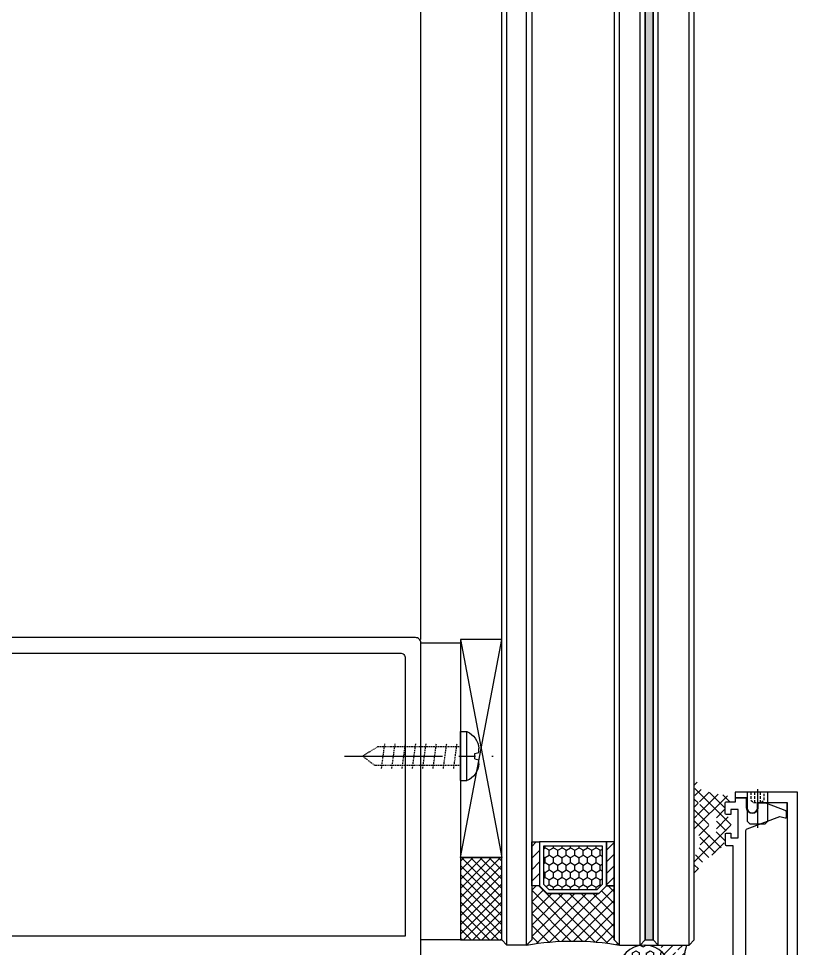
# Model space of a CAD drawing. Header units: millimetres. Extents: x 19684 to 58158, y -7929 to 13062.
# Drawn here: x 55696.6 to 55847.6, y -6690.3 to -6510.1 of the extents above; entities that cross this region are included whole.
import ezdxf

# ---------------------------------------------------------------- set-up
doc = ezdxf.new("R2010")
doc.units = ezdxf.units.MM
for name, pattern in [('ACAD_ISO04W100', [30, 24, -3, 0, -3]), ('CENTER2', [28.575000000000003, 19.05, -3.175, 3.175, -3.175]), ('CONTINOUS', [0]), ('DASHED', [0.75, 0.5, -0.25]), ('HIDDEN2', [0.1875, 0.125, -0.0625])]:
    doc.linetypes.add(name, pattern=pattern)
for name, color, linetype in [('01', 1, 'Continuous'), ('CASTFIX', 1, 'Continuous'), ('F-Alum', 4, 'Continuous'), ('F-Bolt', 32, 'Continuous'), ('F-center', 6, 'ACAD_ISO04W100'), ('F-dashed line', 8, 'DASHED'), ('F-Glass', 5, 'Continuous'), ('F-Misc', 1, 'Continuous'), ('F-seslants', 8, 'Continuous'), ('F_MISC', 8, 'Continuous'), ('HAT', 155, 'Continuous'), ('Hatch', 8, 'Continuous'), ('PJ', 4, 'Continuous'), ('TC', 4, 'Continuous')]:
    doc.layers.add(name, color=color, linetype=linetype)
doc.layers.add('A-ANNO-SYMB', color=7, linetype='Continuous', lineweight=25)

# ---------------------------------------------------------------- blocks, each defined once
blk = doc.blocks.new('A$C08103915')
at = {"layer": 'Hatch'}
h = blk.add_hatch(dxfattribs=at)
h.set_pattern_fill('M_GASKET-PISA', color=256, style=0, pattern_type=2)
h.set_pattern_definition([(45, (45.74999999999977, 8.999999999998408), (-1.060660171779821, 1.060660171779821), []), (135, (45.74999999999977, 8.999999999998408), (-1.060660171779821, -1.060660171779821), [])])
edge = h.paths.add_edge_path()
edge.add_arc((-1.005758292417113, 2.700000001565058), 1.500000000000064, 269.9999999999914, 310.5724313148193)
edge.add_line((-0.03014508089836454, 1.560623478412708), (1.229683999648614, 2.639376524703948))
edge.add_arc((2.205297211167363, 1.500000001551598), 1.500000000000089, 89.99999999999142, 130.5724313148186, ccw=False)
edge.add_line((2.20529721116759, 3.000000001551598), (2.741785272946117, 3.00000000156524))
edge.add_arc((2.741785272946345, 6.00000000156524), 3.000000000000028, 269.9999999999956, 323.2382780301331)
edge.add_line((5.145179432466875, 4.204534459154274), (7.713046174758574, 7.641857975019775))
edge.add_arc((7.793159313408751, 7.58200912360553), 0.09999999999985255, 115.93827802975, 143.2382780298942, ccw=False)
edge.add_line((7.749419046879666, 7.671935699677306), (9.503507258835953, 8.525123814462859))
edge.add_arc((9.394279516007828, 8.750000003056812), 0.249999999999963, 295.9069544241082, 449.9999999998437)
edge.add_line((9.39427951600851, 9.000000003056812), (6.620583798811595, 9.000000003062269))
edge.add_line((6.620583798811595, 9.000000003062269), (4.773622509620282, 8.04671219667307))
edge.add_arc((3.62699862340969, 10.26825527831079), 2.499999999999945, 214.0621029693552, 297.299999999996, ccw=False)
edge.add_arc((1.307391891253701, 8.70000000312939), 0.2999999999997213, 34.06210296926611, 89.99999999978287)
edge.add_line((1.307391891254838, 9.000000003128662), (-1.589216802361761, 9.000000003135028))
edge.add_arc((-1.589216802362216, 8.750000003135028), 0.2499999999999152, 89.99999999989583, 256.4770942316625)
edge.add_line((-1.64767532243286, 8.506930874220416), (-0.02726917610675628, 8.096945104279257))
edge.add_arc((-0.05179766443939116, 7.999999999915417), 0.0999999999999834, -90.00000000013023, 75.80132993312759, ccw=False)
edge.add_line((-0.05179766443961853, 7.899999999915053), (-0.108955418213327, 7.899999999915053))
edge.add_arc((-0.1089554182137817, 10.39999999991505), 2.499999999999434, 215.2344178976467, 270.00000000001046, ccw=False)
edge.add_arc((-2.2326314786485, 8.900000003135574), 0.1000000000007252, 35.234417898605, 90.00000000078164)
edge.add_line((-2.232631478649864, 9.000000003135938), (-4.881168839528527, 9.000000003142304))
edge.add_arc((-4.881168839528982, 8.750000003142304), 0.2500000000000154, 89.99999999989578, 256.4770942317193)
edge.add_line((-4.939627359599399, 8.506930874227692), (-3.319221213273295, 8.096945104286533))
edge.add_arc((-3.34374970160593, 7.999999999922693), 0.0999999999999834, -90.00000000013023, 75.80132993312759, ccw=False)
edge.add_line((-3.343749701606157, 7.899999999922329), (-3.400907455379411, 7.899999999922329))
edge.add_arc((-3.400907455379865, 10.39999999992233), 2.499999999999949, 214.3262280799825, 270.0000000000104, ccw=False)
edge.add_arc((-5.548092091564513, 8.933849210224253), 0.1000000000000372, 34.32622808016425, 110.1544525972612)
edge.add_arc((-6.443927377176806, 11.37464398673728), 2.499999999999543, 265.3665045616222, 290.154452597025, ccw=False)
edge.add_line((-6.645881460149894, 8.88281442828611), (-8.091786761774756, 9.000000003144123))
edge.add_arc((-8.111982170071997, 8.750817047299279), 0.2499999999999778, 85.36650456163848, 250.7880419743665)
edge.add_line((-8.194248104436383, 8.514740119067937), (-7.412072788158412, 8.239907198840228))
edge.add_arc((-8.075076055456293, 6.352997909141777), 1.999999999999966, 8.473551534714375, 70.64005609634751, ccw=False)
edge.add_line((-6.096908078050546, 6.64770361517094), (-5.244518011203127, 2.024790390883936))
edge.add_arc((-4.749999999999773, 2.098627621301603), 0.5000000000001517, 188.4921821239047, 359.9999999997688)
edge.add_line((-4.249999999999773, 2.098627621299784), (-4.249999999999773, 2.700000001565058))
edge.add_arc((-3.949999999999818, 2.700000001565058), 0.3000000000000682, 90, 180.0000000000217, ccw=False)
edge.add_line((-3.949999999999818, 3.00000000156524), (-1.55130166063168, 3.00000000156524))
edge.add_arc((-1.55130166063168, 2.700000001565058), 0.3000000000000966, 2.7114310796605423e-11, 90, ccw=False)
edge.add_line((-1.251301660631498, 2.700000001565058), (-1.251301660631498, 1.400000001564877))
edge.add_arc((-1.051301660631452, 1.400000001564877), 0.1999999999999602, 180.0000000000408, 270)
edge.add_line((-1.051301660631452, 1.200000001565058), (-1.00575829241734, 1.200000001565058))
edge = h.paths.add_edge_path(flags=16)
edge.add_arc((-1.310476532774146, 5.200000001565058), 0.4999999999999456, 188.3111422397304, 269.9999999999739)
edge.add_line((-1.310476532774373, 4.700000001565058), (1.520024613216037, 4.700000001565058))
edge.add_arc((1.520024613216037, 5.200000001565058), 0.4999999999999762, 270, 323.238278030144)
edge.add_line((1.920590306469421, 4.900755744496564), (2.29411737345049, 5.400755744496564))
edge.add_arc((1.893551680196879, 5.700000001565058), 0.5000000000000022, 323.2382780301569, 450)
edge.add_line((1.893551680196879, 6.200000001565058), (-1.456559369031083, 6.200000001565058))
edge.add_arc((-1.456559369031311, 5.700000001565058), 0.4999999999998603, 89.99999999997395, 188.3111422397347)
edge.add_line((-1.95130821782368, 5.627725686498707), (-1.80522538156697, 5.127725686498707))
blk = doc.blocks.new('*U86')
at = {"layer": 'HAT'}
h = blk.add_hatch(dxfattribs=at)
h.set_pattern_fill('ANSI33', color=256, scale=0.8333333333333334)
h.set_pattern_definition([(45, (-71600.10462562989, -19870.70319001427), (-1.870886691889407, 1.870886691889407), []), (45, (-71598.2337381299, -19870.70319001427), (-1.870886691889407, 1.870886691889407), [1.322916666666667, -0.6614583333333334])])
edge = h.paths.add_edge_path()
edge.add_arc((5, 18.47060166783501), 19.13538936034043, 254.8530260690202, 285.14697393097975, ccw=False)
edge.add_line((0, -5.9211894646675e-16), (0, -7.911287266330572))
edge.add_arc((5, -8.171557151248035), 5.006769458742329, 2.979783772836811, 177.0202162271633, ccw=False)
edge.add_line((10, -7.911287266330572), (10, -8.881784197001252e-16))
h = blk.add_hatch(dxfattribs=at)
h.set_pattern_fill('HEX', color=256, scale=0.8333333333333334)
h.set_pattern_definition([(0, (-71600.10462562989, -19870.70319001427), (0, 1.374815), [0.7937500000000001, -1.5875]), (120, (-71600.10462562989, -19870.70319001427), (-1.190624715503903, -0.6874074999999996), [0.7937499999999987, -1.587499999999997]), (59.99999999999999, (-71599.31087562989, -19870.70319001427), (-1.190624715503903, 0.6874075000000001), [0.7937500000000001, -1.5875])])
edge = h.paths.add_edge_path()
edge.add_arc((5, -8.17155715124803), 5.006769458742329, 0, 360)
at = {"layer": '01'}
blk.add_lwpolyline([(10, -5.9211894646675e-16, -0.1329575385010826), (0, -5.9211894646675e-16), (0, -7.911287266330572, -0.9492999147649731), (10, -7.911287266330572)], format="xyb", close=True, dxfattribs=at)
blk.add_circle((5, -8.17155715124803), 5.006769458742329, dxfattribs=at)
blk = doc.blocks.new('*U87')
at = {"layer": 'F-Misc'}
blk.add_lwpolyline([(0, -8.000024006068998), (0, 0), (-42.21253623487421, 0), (-42.21253623487421, -8.000024006068998)], close=True, dxfattribs=at)
for points in [[(0, -8.000024006068998), (-42.21253623487421, 0)], [(-42.21253623487421, -8.000024006068998), (0, 0)]]:
    blk.add_lwpolyline(points, dxfattribs=at)
blk = doc.blocks.new('ld')
blk.add_lwpolyline([(2, 3.637978807091713e-12), (2, 5.599999999954889), (1.5, 6.099999999954889), (-1.5, 6.099999999954889), (-2, 5.599999999954889), (-2, -3.637978807091713e-12)])
at = {"layer": 'A-ANNO-SYMB', "color": 0}
blk.add_line((-2, -3.637978807091713e-12), (2, 3.637978807091713e-12), dxfattribs=at)
at = {"layer": 'F-center'}
blk.add_lwpolyline([(0, -0.6418073780077975), (0, 6.887223995901877)], dxfattribs=at)
at = {"layer": 'F-dashed line'}
for points in [[(1.299999999988358, 3.637978807091713e-12), (1.299999999988358, 1.519894829230907), (0.7404679261962883, 1.999999999952706), (-0.7404679261962883, 1.999999999952706), (-1.299999999988358, 1.519894829230907), (-1.299999999988358, -3.637978807091713e-12)], [(-0.5557468123733997, 0), (-0.5557468123733997, 1.999999999952706)], [(0.5557468123733997, 0), (0.5557468123733997, 1.999999999952706)]]:
    blk.add_lwpolyline(points, dxfattribs=at)
blk = doc.blocks.new('*U63')
at = {"linetype": 'Continuous'}
blk.add_hatch(color=4, dxfattribs=at).paths.add_polyline_path([(0.2230624387959921, 17.52000000138151), (801.6646927531938, 17.52000009516022), (801.6646927531938, 16.00000009515863), (0.2230624387959637, 16.00000000137992)])
at = {"layer": 'TC'}
h = blk.add_hatch(dxfattribs=at)
h.set_pattern_fill('ANSI37', color=256, scale=0.5, style=0)
h.set_pattern_definition([(45, (0, 4.000000008940781), (-1.122532015133644, 1.122532015133644), []), (135, (0, 4.000000008940781), (-1.122532015133644, -1.122532015133644), [])])
edge = h.paths.add_edge_path()
edge.add_line((9.223057821582643, 4.000000003515872), (9.223057821582643, -2.999999998384396))
edge.add_line((9.223057821582643, -2.999999998384396), (10.72305782158264, -4.499999998384396))
edge.add_line((10.72305782158264, -4.499999998384396), (10.72305782158264, -5.999999995153189))
edge.add_line((10.72305782158264, -5.999999995153189), (0.2230624387957505, -5.999999995153189))
edge.add_line((0.2230624387957505, -5.999999995153189), (-0.7769375612042495, -6.999999995153189))
edge.add_arc((-52.51620980734808, 2.000000003114163), 52.51620980734807, 350.1321876643763, 369.8678123356237)
edge.add_line((-0.7769375612042495, 11.00000000138152), (0.2230624387957505, 10.00000000138152))
edge.add_line((0.2230624387957505, 10.00000000138152), (10.72305782158264, 10.00000000138152))
edge.add_line((10.72305782158264, 10.00000000138152), (10.72305782158264, 8.500000004612723))
edge.add_line((10.72305782158264, 8.500000004612723), (9.223057821582643, 7.000000004612723))
edge.add_line((9.223057821582643, 7.000000004612723), (9.223057821582643, 4.000000003515872))
h = blk.add_hatch(dxfattribs=at)
h.set_pattern_fill('ANSI31', color=256, scale=0.5, style=0)
h.set_pattern_definition([(45, (0, 4.000000008940781), (-1.122532015133644, 1.122532015133644), [])])
h.paths.add_polyline_path([(19.22305782158264, 8.500000001381515), (10.72305782158264, 8.500000013268838), (10.72305782158264, 10.00000001650005), (19.22305782158264, 10.00000000461272)])
h = blk.add_hatch(dxfattribs=at)
h.set_pattern_fill('ANSI31', color=256, scale=0.5, style=0)
h.set_pattern_definition([(45, (0, 4.000000006228326), (-1.122532015133644, 1.122532015133644), [])])
h.paths.add_polyline_path([(19.22305782158264, 8.500000010037631), (10.72305782158264, 8.500000021924954), (10.72305782158264, 10.00000002515616), (19.22305782158264, 10.00000001326884)])
h = blk.add_hatch(dxfattribs=at)
h.set_pattern_fill('HONEY', color=256, scale=0.3, style=0)
h.set_pattern_definition([(0, (0, 4.000000008940781), (1.42875, 0.8248889999999999), [0.9524999999999999, -1.905]), (120, (0, 4.000000008940781), (-1.428749829302342, 0.8248892956570172), [0.9524999999999986, -1.904999999999997]), (59.99999999999999, (0, 4.000000008940781), (1.706976584081587e-07, 1.649778295657017), [-1.905, 0.9524999999999999])])
h.paths.add_polyline_path([(10.02305782158533, 6.668629163378903), (11.05442867148713, 7.70000001328048), (18.42305782158701, 7.70000001328048), (18.42305782158701, -3.699999998396038), (11.05442867148713, -3.699999998396038), (10.02305782158533, -2.66862914849446)])
h = blk.add_hatch(dxfattribs=at)
h.set_pattern_fill('ANSI31', color=256, scale=0.5, style=0)
h.set_pattern_definition([(45, (0, -2.712454261200037e-09), (-1.122532015133644, 1.122532015133644), [])])
h.paths.add_polyline_path([(19.22305782158264, -4.499999995153189), (10.72305782158264, -4.500000007040512), (10.72305782158264, -6.000000010271719), (19.22305782158264, -5.999999998384396)])
at = {"color": 4, "linetype": 'Continuous'}
blk.add_lwpolyline([(0.2230624387959921, 17.52000000138151), (801.6646927531938, 17.52000009516022), (801.6646927531938, 16.00000009515863), (0.2230624387959637, 16.00000000137992)], close=True, dxfattribs=at)
at = {"layer": 'F-Glass'}
for points in [[(801.664692753194, 17.52000009515863), (0.2230624387959885, 17.52000000138151), (-0.7769375612040115, 18.52000000138151), (-0.7769375612040115, 24.52000000138151), (0.2230624387959885, 25.52000000138151), (801.664692753194, 25.52000009515863)], [(801.6646927531938, 10.00000010381474), (0.2230624387957505, 10.00000001003763), (-0.7769375612042495, 11.00000001003763), (-0.7769375612042495, 15.00000000138152), (0.2230624387957505, 16.00000000138152), (801.6646927531938, 16.00000009515863)], [(801.6646927531938, -5.999999901372894), (0.2230624387957505, -5.999999995153189), (-0.7769375612042495, -6.999999995153189), (-0.7769375612042495, -10.82826643955912), (0.2230624387957505, -11.82826643955912), (801.6646927531938, -11.82826634577882)]]:
    blk.add_lwpolyline(points, dxfattribs=at)
at = {"layer": 'PJ'}
blk.add_lwpolyline([(9.223057821582643, 4.000000003515872), (9.223057821582643, -2.999999998384396), (10.72305782158264, -4.499999998384396), (10.72305782158264, -5.999999995153189), (0.2230624387957505, -5.999999995153189), (-0.7769375612042495, -6.999999995153189, 0.08632639570597918), (-0.7769375612042495, 11.00000000138152), (0.2230624387957505, 10.00000000138152), (10.72305782158264, 10.00000000138152), (10.72305782158264, 8.500000004612723), (9.223057821582643, 7.000000004612723)], format="xyb", close=True, dxfattribs=at)
for points in [[(19.22305782158264, 8.500000001381515), (10.72305782158264, 8.500000013268838), (10.72305782158264, 10.00000001650005), (19.22305782158264, 10.00000000461272)], [(19.22305782158264, 8.500000010037631), (10.72305782158264, 8.500000021924954), (10.72305782158264, 10.00000002515616), (19.22305782158264, 10.00000001326884)], [(19.22305782158264, -4.499999995153189), (10.72305782158264, -4.500000007040512), (10.72305782158264, -6.000000010271719), (19.22305782158264, -5.999999998384396)]]:
    blk.add_lwpolyline(points, close=True, dxfattribs=at)
at = {"layer": 'PJ', "ltscale": 3}
for points in [[(9.223057821582643, 7.000000013268838), (10.72305782158264, 8.500000013268838), (19.22305782158264, 8.500000013268838), (19.22305782158264, -4.499999998384396), (10.72305782158264, -4.499999998384396), (9.223057821582643, -2.999999998384396)], [(10.02305782158533, 6.668629163378903), (11.05442867148713, 7.70000001328048), (18.42305782158701, 7.70000001328048), (18.42305782158701, -3.699999998396038), (11.05442867148713, -3.699999998396038), (10.02305782158533, -2.66862914849446)]]:
    blk.add_lwpolyline(points, close=True, dxfattribs=at)
at = {"layer": 'TC', "color": 9, "linetype": 'Continuous'}
for p, q in [((-0.7769375612040115, 24.52000000138151), (801.664692753194, 24.52000009515863)), ((-0.7769375612040115, 18.52000000138151), (801.664692753194, 18.52000009515863)), ((-0.7769375612042495, 15.00000000138152), (801.6646927531938, 15.00000009515863)), ((-0.7769375612042495, 11.00000001003763), (801.6646927531938, 11.00000010381474)), ((-0.7769375612042495, -6.999999995153189), (801.6646927531938, -6.999999901372894)), ((-0.7769375612042495, -10.82826643955912), (801.6646927531938, -10.82826634577882))]:
    blk.add_line(p, q, dxfattribs=at)
blk = doc.blocks.new('ding1')
at = {"layer": 'CASTFIX', "color": 9, "linetype": 'CENTER2'}
blk.add_line((1214.680535677697, -4175.415606518631), (1214.680535677697, -4204.300201433828), dxfattribs=at)
at = {"layer": 'CASTFIX', "color": 8, "linetype": 'HIDDEN2'}
for p, q in [((1212.880535677697, -4181.857616678883), (1214.680535677697, -4178.922834070187)), ((1214.680535677697, -4178.922834070187), (1216.480535677697, -4181.33858421964)), ((1212.880535677697, -4197.922834070187), (1212.880535677697, -4181.857616678883)), ((1216.480535677697, -4197.922834070187), (1216.480535677697, -4181.33858421964)), ((1217.080535677697, -4182.623013990795), (1212.280535677697, -4183.266124916723)), ((1217.080535677697, -4184.623013990795), (1212.280535677697, -4185.266124916723)), ((1217.080535677697, -4186.623013990795), (1212.280535677697, -4187.266124916723)), ((1217.080535677697, -4188.623013990795), (1212.280535677697, -4189.266124916723)), ((1217.080535677697, -4190.623013990795), (1212.280535677697, -4191.266124916723)), ((1217.080535677697, -4192.623013990795), (1212.280535677697, -4193.266124916723)), ((1217.080535677697, -4194.623013990795), (1212.280535677697, -4195.266124916723)), ((1217.080535677697, -4196.623013990795), (1212.280535677697, -4197.266124916723))]:
    blk.add_line(p, q, dxfattribs=at)
at = {"layer": 'CASTFIX'}
for p, q in [((1209.930535677697, -4197.922834070187), (1209.930535677697, -4199.172834070187)), ((1219.430535677697, -4197.922834070187), (1209.930535677697, -4197.922834070187)), ((1219.430535677697, -4197.922834070187), (1219.430535677697, -4199.172834070187)), ((1219.430535677697, -4199.172834070187), (1209.930535677697, -4199.172834070187)), ((1213.980558336815, -4201.472834070186), (1213.180535677697, -4201.472834070186)), ((1214.18056401238, -4200.722834070186), (1213.980558336815, -4201.472834070186)), ((1215.180564012408, -4200.722834070186), (1214.18056401238, -4200.722834070186)), ((1215.180564012408, -4200.722834070186), (1215.380558336844, -4201.472834070186)), ((1216.180535677697, -4201.472834070186), (1215.380558336844, -4201.472834070186))]:
    blk.add_line(p, q, dxfattribs=at)
for centre, radius, start, end in [((1213.340443233555, -4197.800682089081), 3.675631999908295, 201.9199292038799, 267.5065728459988), ((1216.020628121838, -4197.800682089082), 3.675631999908523, 272.4934271540012, 338.080070796125)]:
    blk.add_arc(centre, radius, start, end, dxfattribs=at)

msp = doc.modelspace()

# ---------------------------------------------------------------- hatches: boundary and pattern name
at = {"layer": 'F-seslants'}
h = msp.add_hatch(dxfattribs=at)
h.set_pattern_fill('ANSI37', color=256, scale=9.999999999999995, angle=90.00000002017704)
h.set_pattern_definition([(135.000000020177, (4151.556385071279, 26644.16882785639), (-0.8838834761719198, -0.8838834767944497), []), (225.0000000201769, (4151.556385071279, 26644.16882785639), (0.8838834767944489, -0.8838834761719199), [])])
h.paths.add_polyline_path([(55782.25822877584, -6672.682958662591), (55782.25822878149, -6688.682958662621), (55790.25822868687, -6688.682958659807), (55790.2582286813, -6672.682958659808)])

# ---------------------------------------------------------------- linework, layer by layer
at = {"layer": 'F-Alum'}
msp.add_line((55774.57077976415, -6630.470422427778, -6.574623674084103e-07), (55774.57077953321, -5974.879707714476, -6.574623674084103e-07), dxfattribs=at)
for points, elevation in [([(55774.57077742473, -6699.70559760276), (55774.57077999535, -6631.069922045284, 0.4142135629107179), (55773.57077999599, -6630.069922042846), (55567.61077982927, -6630.069921904869)], 4.988549488895809e-05), ([(55623.6107798093, -6637.56998602847), (55648.66776752791, -6637.56999216145), (55655.63092380133, -6633.06992196359), (55770.57077998863, -6633.069922033037, -0.4142135629305874), (55771.57077998799, -6634.069922035485), (55771.57077796364, -6687.969351073489), (55623.61077963814, -6687.969359446023), (55623.6107798093, -6637.56998602847)], -6.574803716489902e-07), ([(55847.61077984306, -6703.629462771979), (55847.61077984303, -6683.629462771994), (55847.61077984309, -6683.629462771979), (55847.61077984318, -6660.069008722028), (55835.55686802485, -6660.069008720613), (55835.55686802494, -6661.069008720586), (55837.86439993948, -6661.069008720642), (55837.86439993947, -6663.069008720609, 1), (55839.86439993946, -6663.069008720555), (55839.86439993947, -6662.069008720588), (55845.61077984006, -6662.069008720557), (55845.61077984152, -6665.069008720579), (55845.61077984469, -6665.069008720098), (55845.61077984321, -6662.069008720082), (55845.61077984321, -6662.069008722044), (55845.61077984316, -6681.62946277201)], -6.574803716489902e-07)]:
    msp.add_lwpolyline(points, format="xyb", dxfattribs=dict(at, elevation=elevation))
for points, elevation in [([(55782.2582287612, -6631.069008948453), (55782.25822878146, -6688.682958662619), (55774.57077783754, -6688.682958374699), (55774.57077999535, -6631.069008951165), (55782.2582287612, -6631.069008948453)], -8.654377555860459e-07), ([(55835.13862662649, -6697.682964427969), (55835.13864280106, -6670.412017882378), (55833.8744122965, -6670.412017882904), (55833.74259607399, -6670.346109771751), (55833.67668796268, -6670.214293549227), (55833.67668796194, -6668.171142100265), (55833.67668796194, -6668.039325877744), (55833.87441229564, -6667.973417766465), (55834.69826368635, -6667.973417766148), (55834.69826368673, -6668.896131323772), (55836.12726446937, -6668.896131323155), (55836.12726446745, -6663.425758088906), (55834.69826368477, -6663.425758089437), (55834.69826368507, -6664.348471647025), (55833.87441229436, -6664.348471647321), (55833.6766879606, -6664.282563536148), (55833.61077984927, -6664.150747313609), (55833.61077984859, -6662.107595864676), (55833.67668795974, -6661.975779642156), (55833.80850418226, -6661.909871530876), (55835.59999957684, -6661.909871530153), (55835.59999957657, -6661.118974195083), (55837.57724291428, -6661.118974194414), (55837.5772429143, -6661.141005738158)], -6.574803716489902e-07), ([(55845.61077984316, -6681.62946277201), (55845.61077984309, -6681.629462772031), (55845.61077984312, -6705.629462771969)], -6.574803716489902e-07)]:
    msp.add_lwpolyline(points, dxfattribs=dict(at, elevation=elevation))
at = {"layer": 'F-Alum', "linetype": 'CONTINOUS', "ltscale": 15555, "elevation": -6.574803716489902e-07}
msp.add_lwpolyline([(55837.57724293173, -6709.309958324684), (55837.57724292658, -6667.600469237113, -0.2963790067036685), (55837.87415264177, -6667.14357281977), (55844.21708466692, -6664.746457353634), (55845.22133712241, -6665.010355338521, 0.5575365158333588), (55845.51077984148, -6664.831469900371), (55845.51077984156, -6664.028025714961, 0.2840790438404123), (55845.23438663926, -6663.580812119491), (55841.68174194165, -6662.21604374512, 0.1428492727586986), (55841.52046974571, -6662.169008720593), (55839.96439993945, -6662.169008720582), (55839.9643999394, -6663.069008720608, -1), (55837.76439993948, -6663.069008720612), (55837.76439993945, -6661.418974195043, 0.414213562373095), (55837.46439993945, -6661.118974195042), (55837.46439993945, -6661.118974195042)], format="xyb", dxfattribs=at)
at = {"layer": 'F-seslants', "elevation": -8.654377555860459e-07}
msp.add_lwpolyline([(55782.25822877584, -6672.682958662591), (55782.25822878149, -6688.682958662621), (55790.25822868687, -6688.682958659807), (55790.2582286813, -6672.682958659808)], close=True, dxfattribs=at)

# ---------------------------------------------------------------- block references
at = {"xscale": -1, "rotation": 270.0000000067021}
msp.add_blockref('*U63', (55802.08651921988, -6688.906021238811, -8.654377555860459e-07), dxfattribs=at)
at = {"layer": 'F-Bolt', "color": 8, "extrusion": (6.977407896551289e-14, 2.987702131264024e-23, -1), "rotation": 269.9999999799845}
msp.add_blockref('ding1', (-51584.3353942744, -5438.372946716321, 8.693299112763759e-07), dxfattribs=at)
at = {"layer": 'F_MISC'}
for name, p, rotation in [('*U87', (55790.25825278192, -6672.682958659831, -8.654377555860459e-07), 270.0000000201766), ('ld', (55839.86439993943, -6660.069008720639, -6.574623674084103e-07), 180.0000000001708)]:
    msp.add_blockref(name, p, dxfattribs=dict(at, rotation=rotation))
at = {"layer": 'F_MISC', "extrusion": (-1.125359435363916e-06, 1.011551294967437e-07, 0.9999999999993616), "xscale": -1, "rotation": 89.9999998601681}
msp.add_blockref('A$C08103915', (55836.61077980764, -6666.067181911128, -0.0635006759354794), dxfattribs=at)
at = {"layer": 'F_MISC', "xscale": -1, "rotation": 269.9999999996466}
msp.add_blockref('*U86', (55826.09886018545, -6699.682958797513, -1.360174262703704e-06), dxfattribs=at)

doc.saveas('drawing.dxf')
